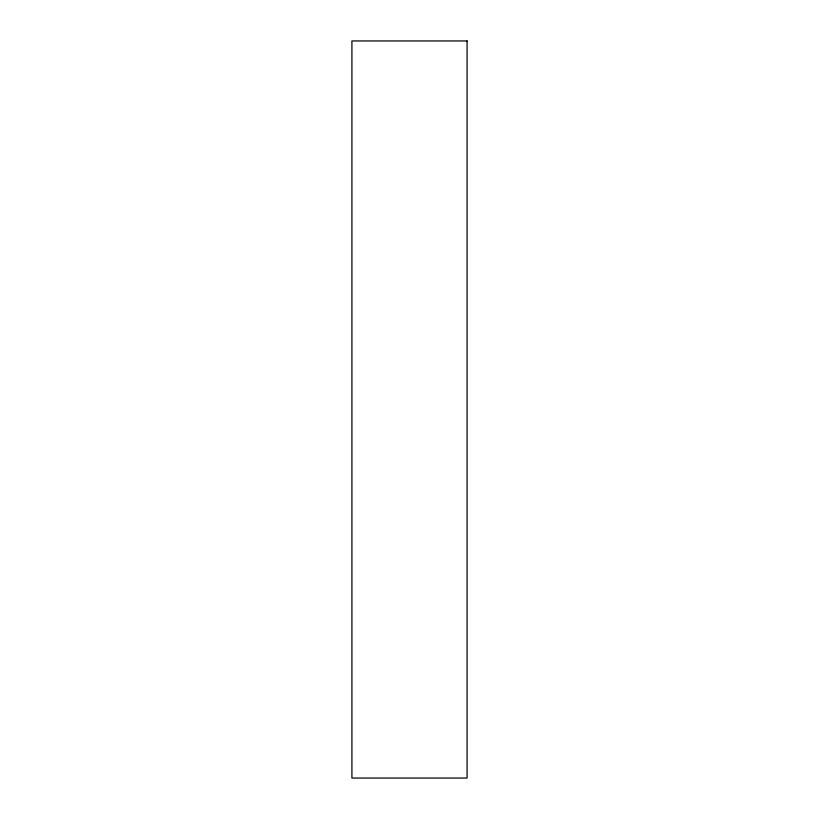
<?xml version="1.0" encoding="UTF-8"?>
<svg xmlns="http://www.w3.org/2000/svg" width="819" height="819" viewBox="0 0 819 819"><rect width="100%" height="100%" fill="white"/><g stroke="black" fill="none" stroke-linecap="round" stroke-linejoin="round"><path stroke-width="1.23" d="M467.086 40.95L351.914 40.95L351.914 778.05L467.086 778.05L467.086 40.95"/></g></svg>
